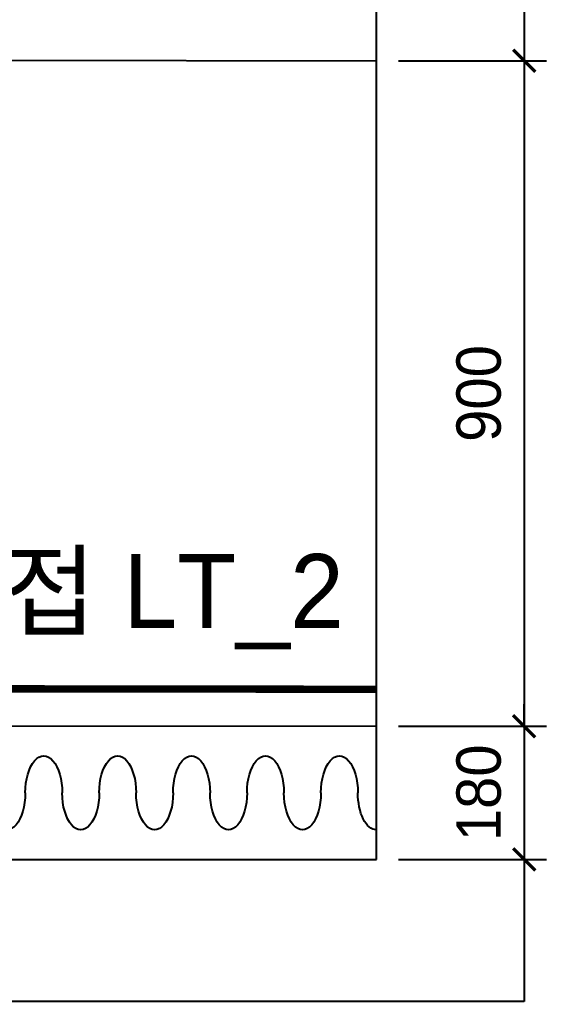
# Model space of a CAD drawing. Header units: millimetres. Extents: x 359270 to 411470, y 57550 to 89768.
# Drawn here: x 404728 to 405441, y 62130 to 63458 of the extents above; entities that cross this region are included whole.
import ezdxf

# ---------------------------------------------------------------- set-up
doc = ezdxf.new("R2010")
doc.units = ezdxf.units.MM
doc.header["$LTSCALE"] = 100
doc.header["$PDMODE"] = 3
doc.linetypes.add('HID', pattern=[2.3, 1.5, -0.8])
doc.layers.get('DEFPOINTS').update_dxf_attribs({"color": 248})
for name, color, linetype in [('01. F-소품', 3, 'Continuous'), ('06-LIGHT', 4, 'Continuous'), ('C-WALL1', 2, 'Continuous'), ('CEIL-LIGHT', 7, 'Continuous'), ('설비', 140, 'Continuous')]:
    doc.layers.add(name, color=color, linetype=linetype)
doc.styles.add('HY 울릉도 L', font='')
doc.styles.add('코레일둥고', font='Korail_Round_Gothic_Medium.ttf')
doc.styles.get('HY 울릉도 L').set_extended_font_data('HY울릉도L')
doc.dimstyles.new('30', dxfattribs={"dimscale": 30, "dimtxt": 2, "dimasz": 1, "dimexe": 1, "dimexo": 1, "dimgap": 1, "dimtad": 1, "dimdec": 0, "dimrnd": 0.05, "dimdsep": 46, "dimlunit": 6, "dimtxsty": 'HY 울릉도 L', "dimblk": 'ARCHTICK', "dimcen": 2.5, "dimdle": 1, "dimclrd": 133, "dimclre": 133, "dimclrt": 30, "dimadec": 0, "dimazin": 0, "dimtfac": 1, "dimtdec": 0, "dimtix": 1, "dimtmove": 2, "dimatfit": 3, "dimldrblk": 'ARCHTICK', "dimfxl": 1, "dimlwd": -1, "dimlwe": -1, "dimarcsym": 0})

# ---------------------------------------------------------------- blocks, each defined once
blk = doc.blocks.new('FLLROP')
at = {"layer": 'C-WALL1'}
for p, q in [((379611, 70079.5), (379611, 62130)), ((379411, 62322), (379411, 67340)), ((376456, 62322), (379411, 62322)), ((379611, 62130), (375741, 62130))]:
    blk.add_line(p, q, dxfattribs=at)
blk = doc.blocks.new('CJSWJDERH')
blk.add_blockref('FLLROP', (25800, 0))
blk = doc.blocks.new('FFSFDF')
at = {"layer": '01. F-소품'}
blk.add_hatch(color=8, dxfattribs=at).paths.add_polyline_path([(1567672.9, 1746751.1), (1567679.9, 1746744.1), (1567715.3, 1746779.4), (1567679.9, 1746814.8), (1567672.9, 1746807.7), (1567701.2, 1746779.4)])
at = {"layer": '01. F-소품', "color": 8}
for p, q in [((1567672.9, 1746807.7), (1567679.9, 1746814.8)), ((1567474.8, 1746779.4), (1567701.2, 1746779.4)), ((1567672.9, 1746751.1), (1567679.9, 1746744.1))]:
    blk.add_line(p, q, dxfattribs=at)
for points in [[(1567679.9, 1746814.8), (1567715.3, 1746779.4), (1567679.9, 1746744.1)], [(1567672.9, 1746807.7), (1567701.2, 1746779.4), (1567672.9, 1746751.1)]]:
    blk.add_lwpolyline(points, dxfattribs=at)
for centre, start_param, end_param in [((1566799.8, 1746779.4), 1.570796, 4.712389), ((1566899.8, 1746779.4), 1.570796, 4.712389), ((1566999.8, 1746779.4), 1.570796, 4.712389), ((1567099.8, 1746779.4), 1.570796, 4.712389), ((1567199.8, 1746779.4), 1.570796, 4.712389), ((1567299.8, 1746779.4), 1.570796, 4.712389), ((1567399.8, 1746779.4), 1.570796, 4.712389), ((1566749.8, 1746779.4), 6.283185, 7.853982), ((1566849.8, 1746779.4), 4.712389, 7.853982), ((1566949.8, 1746779.4), 4.712389, 7.853982), ((1567049.8, 1746779.4), 4.712389, 7.853982), ((1567149.8, 1746779.4), 4.712389, 7.853982), ((1567249.8, 1746779.4), 4.712389, 7.853982), ((1567349.8, 1746779.4), 4.712389, 7.853982), ((1567449.8, 1746779.4), 4.712389, 7.853982)]:
    blk.add_ellipse(centre, major_axis=(0, -50), ratio=0.5, start_param=start_param, end_param=end_param, dxfattribs=at)
blk = doc.blocks.new('_ArchTick')
at = {"color": 0, "linetype": 'ByBlock', "const_width": 0.15}
blk.add_lwpolyline([(-0.5, -0.5), (0.5, 0.5)], dxfattribs=at)
blk = doc.blocks.new('*D28')
at = {"layer": 'CEIL-LIGHT', "color": 133}
for p, q in [((405411, 63432), (405411, 62472)), ((405241, 63402), (405441, 63402)), ((405241, 62502), (405441, 62502))]:
    blk.add_line(p, q, dxfattribs=at)
at = {"layer": 'DEFPOINTS', "color": 0}
for p in [(405211, 63402), (405211, 62502), (405411, 62502)]:
    blk.add_point(p, dxfattribs=at)
at = {"layer": 'CEIL-LIGHT', "color": 133, "xscale": 30, "yscale": 30, "zscale": 30}
for p, rotation in [((405411, 63402), 90), ((405411, 62502), 270)]:
    blk.add_blockref('_ArchTick', p, dxfattribs=dict(at, rotation=rotation))
at = {"layer": 'CEIL-LIGHT', "color": 30, "insert": (405349.697422, 62952), "char_height": 60, "attachment_point": 5, "rotation": 90, "style": 'HY 울릉도 L'}
blk.add_mtext('900', dxfattribs=at)
blk = doc.blocks.new('*D29')
at = {"layer": 'CEIL-LIGHT', "color": 133}
for p, q in [((405411, 62502), (405411, 62532)), ((405241, 62502), (405441, 62502)), ((405411, 62502), (405411, 62322)), ((405241, 62322), (405441, 62322)), ((405411, 62322), (405411, 62292))]:
    blk.add_line(p, q, dxfattribs=at)
at = {"layer": 'DEFPOINTS', "color": 0}
for p in [(405211, 62502), (405211, 62322), (405411, 62322)]:
    blk.add_point(p, dxfattribs=at)
at = {"layer": 'CEIL-LIGHT', "color": 133, "xscale": 30, "yscale": 30, "zscale": 30}
for p, rotation in [((405411, 62502), 270), ((405411, 62322), 90)]:
    blk.add_blockref('_ArchTick', p, dxfattribs=dict(at, rotation=rotation))
at = {"layer": 'CEIL-LIGHT', "color": 30, "insert": (405349.697422, 62412), "char_height": 60, "attachment_point": 5, "rotation": 90, "style": 'HY 울릉도 L'}
blk.add_mtext('180', dxfattribs=at)

msp = doc.modelspace()

# ---------------------------------------------------------------- linework, layer by layer
at = {"layer": '06-LIGHT', "color": 10, "linetype": 'HID', "const_width": 10}
msp.add_lwpolyline([(402255.9, 62555.8), (405210.9, 62552)], dxfattribs=at)
at = {"layer": 'CEIL-LIGHT'}
for p, q in [((402256, 63405.8), (405211, 63402)), ((402256, 62505.8), (405211, 62502))]:
    msp.add_line(p, q, dxfattribs=at)

# ---------------------------------------------------------------- block references
msp.add_blockref('CJSWJDERH', (0, 0))
at = {"color": 0, "xscale": -1}
msp.add_blockref('FFSFDF', (1971960.8, -1684367.4), dxfattribs=at)

# ---------------------------------------------------------------- texts
at = {"layer": '설비', "color": 30, "style": '코레일둥고'}
msp.add_text('간접 LT_2', height=100, dxfattribs=at).set_placement((404581.5, 62634.9))

# ---------------------------------------------------------------- dimensions: what is measured, and where the dimension line sits
at = {"layer": 'CEIL-LIGHT'}
for base, p1, p2, picture, middle in [((405411, 62502), (405211, 63402), (405211, 62502), '*D28', (405349.7, 62952)), ((405411, 62322), (405211, 62502), (405211, 62322), '*D29', (405349.7, 62412))]:
    dim = msp.add_linear_dim(base=base, p1=p1, p2=p2, angle=90, dimstyle='30', dxfattribs=at)
    dim.commit()
    dim.dimension.update_dxf_attribs({"geometry": picture, "text_midpoint": middle})

doc.saveas('drawing.dxf')
